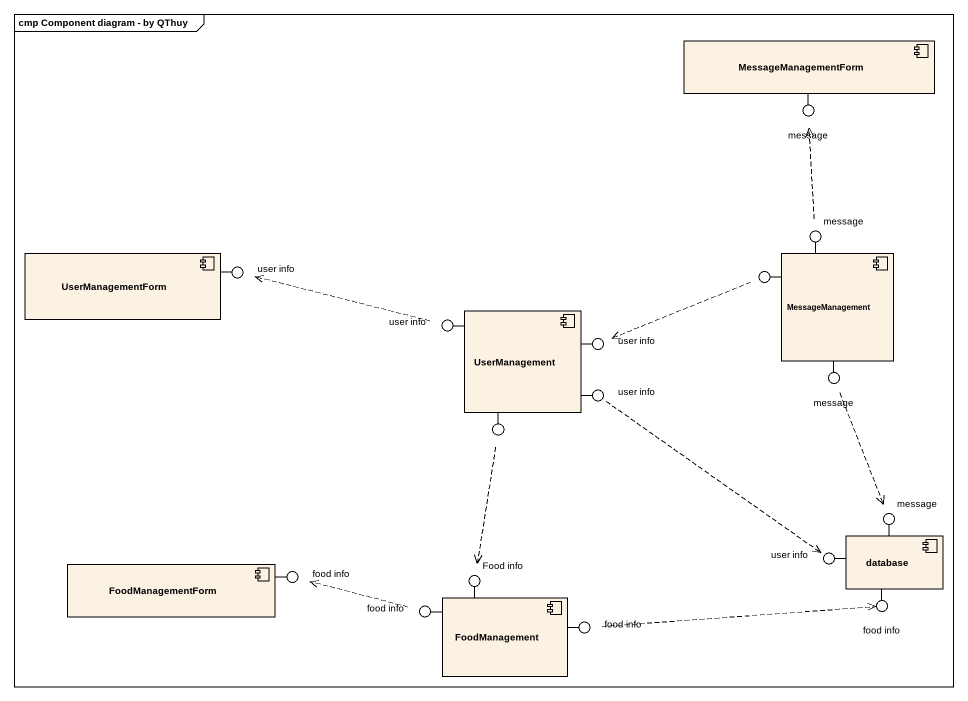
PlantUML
@startuml
mainframe cmp Component diagram - by QThuy
component MessageManagementForm
() message
() "message" as message_2
component UserManagementForm
() "user info" as user_info
() " " as lollipop1
component MessageManagement
component UserManagement
() "user info" as user_info_2
() "user info" as user_info_3
() "user info" as user_info_4
() "message" as message_3
() " " as lollipop2
() "message" as message_4
() "user info" as user_info_5
component "database" as database_
component FoodManagementForm
() "food info" as food_info
() "Food info" as Food_info
() "food info" as food_info_2
() "food info" as food_info_3
component FoodManagement
() "food info" as food_info_4
MessageManagementForm -- message
MessageManagement -up- message_2
UserManagementForm -right- user_info
MessageManagement -left- lollipop1
UserManagement -left- user_info_2
UserManagement -right- user_info_3
UserManagement -right- user_info_4
MessageManagement -- message_3
UserManagement -- lollipop2
database_ -up- message_4
database_ -left- user_info_5
FoodManagementForm -right- food_info
FoodManagement -up- Food_info
database_ -- food_info_2
FoodManagement -left- food_info_3
FoodManagement -right- food_info_4
message_2 .up.> message
lollipop1 .left.> user_info_3
user_info_2 .left.> user_info
user_info_4 ..> user_info_5
message_3 ..> message_4
lollipop2 ..> Food_info
food_info_3 .left.> food_info
food_info_4 .right.> food_info_2
@enduml
